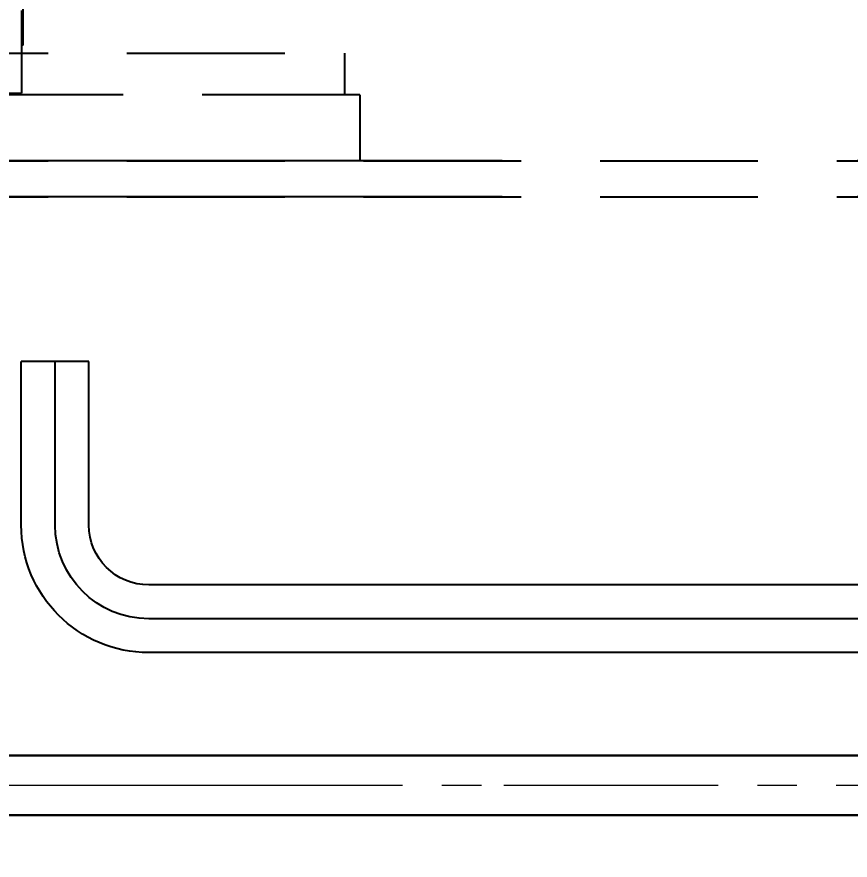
# Model space of a CAD drawing. Header units: millimetres. Extents: x -4 to 3776, y -4 to 4079.
# Drawn here: x 457.461 to 460.102, y 538.344 to 541.018 of the extents above; entities that cross this region are included whole.
import ezdxf
from ezdxf import colors
from ezdxf.entities.mleader import LeaderData, LeaderLine
from ezdxf.math import Vec2, Vec3

# ---------------------------------------------------------------- set-up
doc = ezdxf.new("R2010")
doc.units = ezdxf.units.MM
doc.linetypes.add('CENTER', pattern=[2, 1.25, -0.25, 0.25, -0.25])
doc.linetypes.add('DASHED', pattern=[0.75, 0.5, -0.25])
doc.layers.add('3中心线层', color=2, linetype='CENTER', lineweight=13)
doc.layers.add('4虚线层', color=6, linetype='DASHED')
doc.layers.add('BK_kedu', color=255, linetype='Continuous')
doc.styles.get("Standard").update_dxf_attribs({"font": 'arial.ttf'})

# ---------------------------------------------------------------- blocks, each defined once
blk = doc.blocks.new('A$C7A7A5333')
at = {"color": 3, "linetype": 'Continuous'}
for p, q in [((322.63, 42.63), (322.63, 97.3)), ((333.94, 42.63), (333.94, 97.3)), ((345.25, 42.63), (345.25, 97.3)), ((42.63, 22.63), (302.63, 22.63)), ((42.63, 11.31), (302.63, 11.31)), ((42.63, 0), (302.63, 0))]:
    blk.add_line(p, q, dxfattribs=at)
at = {"color": 3}
blk.add_line((322.63, 97.3), (345.25, 97.3), dxfattribs=at)
at = {"color": 3, "linetype": 'Continuous'}
for major_axis, start_param, end_param in [((-42.63, 0), 1.570824, 3.14162), ((31.31, 0), 4.712355, 6.283151), ((-20, 0), 1.570818, 3.141614)]:
    blk.add_ellipse((302.63, 42.63), major_axis=major_axis, ratio=1, start_param=start_param, end_param=end_param, dxfattribs=at)
blk = doc.blocks.new('A$C3E376056')
at = {"color": 3}
for p, q in [((123.41, 16.5), (123.41, 105.1)), ((123.91, 28.1), (123.91, 0.5)), ((123.41, 16.5), (123.91, 16.5)), ((253.91, 0.5), (123.91, 0.5))]:
    blk.add_line(p, q, dxfattribs=at)
blk.add_line((123.41, 16.5), (123.41, 28.1), dxfattribs=at).dxf.unprotected_set("ltscale", 0)
blk = doc.blocks.new('fds')
at = {"color": 3, "linetype": 'Continuous'}
for p, q in [((-1185.90603, -186.426), (-1187.93521, -186.426)), ((-1185.90603, -186.46814), (-1187.93521, -186.46814))]:
    blk.add_line(p, q, dxfattribs=at)
at = {"layer": '3中心线层', "color": 3, "ltscale": 0.5}
blk.add_line((-1188.03065, -186.44707), (-1185.84989, -186.44707), dxfattribs=at)
at = {"layer": '4虚线层', "color": 3}
for p, q in [((-1185.78171, -186.00713), (-1187.90571, -186.00713)), ((-1185.78171, -186.03242), (-1187.90571, -186.03242))]:
    blk.add_line(p, q, dxfattribs=at)
at = {"color": 3, "lineweight": -3, "xscale": -0.002107142857, "yscale": 0.002107142857, "zscale": 0.002107142857}
blk.add_blockref('A$C3E376056', (-1187.35909, -185.96053), dxfattribs=at)
at = {"color": 3, "lineweight": 25, "xscale": -0.002107142857, "yscale": 0.002107142857, "zscale": 0.002107142857}
blk.add_blockref('A$C7A7A5333', (-1186.89295, -186.35357), dxfattribs=at)

msp = doc.modelspace()

# ---------------------------------------------------------------- linework, layer by layer
at = {"color": 3, "linetype": 'Continuous'}
for p, q in [((456.1192, 538.676), (465.2537, 538.676)), ((456.1192, 538.4862), (465.2537, 538.4862))]:
    msp.add_line(p, q, dxfattribs=at)
at = {"layer": '3中心线层', "color": 3, "ltscale": 0.5}
msp.add_line((465.6833, 538.5811), (455.8665, 538.5811), dxfattribs=at)
at = {"layer": '4虚线层', "color": 3}
for p, q in [((455.5596, 540.903), (458.5001, 540.903)), ((458.5001, 540.7702), (458.5001, 540.903)), ((458.5475, 540.7702), (455.1802, 540.7702)), ((458.5475, 540.7702), (458.5475, 540.5615)), ((455.5596, 540.5615), (465.1209, 540.5615)), ((455.5596, 540.4477), (465.1209, 540.4477))]:
    msp.add_line(p, q, dxfattribs=at)

# ---------------------------------------------------------------- block references
at = {"color": 6, "xscale": 4.501575, "yscale": 4.501575, "zscale": 4.501575}
msp.add_blockref('fds', (5803.637, 1377.8866), dxfattribs=at)

# ---------------------------------------------------------------- leaders
at = {"layer": 'BK_kedu'}
ml = msp.add_multileader_mtext('Standard', dxfattribs=at)
ml.set_content('', color=256)
ml.set_leader_properties()
ml.build(insert=Vec2(0, 0))
ml.multileader.update_dxf_attribs({"text_right_attachment_type": 6, "dogleg_length": 0.36, "arrow_head_size": 0.18})
ctx = ml.context
ctx.base_point, ctx.char_height, ctx.arrow_head_size, ctx.landing_gap_size, ctx.plane_origin = Vec3(3775.9986, 4079.3284), 0.18, 0.18, 0.09, Vec3(3774.6386, 4079.3284)
ctx.right_attachment = 6
notes = []
notes.append((ctx, [(0, (0, 0, 0), (0, 0), (1, 0), 1, [])]))
ctx.mtext.insert, ctx.mtext.flow_direction = Vec3(3776.0886, 4079.4184), 5
for ctx, leaders in notes:
    for number, flags, end, landing, length, lines in leaders:
        leader = LeaderData()
        leader.index, (leader.has_last_leader_line, leader.has_dogleg_vector, leader.attachment_direction) = number, flags
        leader.last_leader_point, leader.dogleg_vector, leader.dogleg_length = Vec3(end), Vec3(landing), length
        for number, points, colour, breaks in lines:
            line = LeaderLine()
            line.index, line.vertices, line.color, line.breaks = number, Vec3.list(points), colors.encode_raw_color(colour), breaks
            leader.lines.append(line)
        ctx.leaders.append(leader)

doc.saveas('drawing.dxf')
